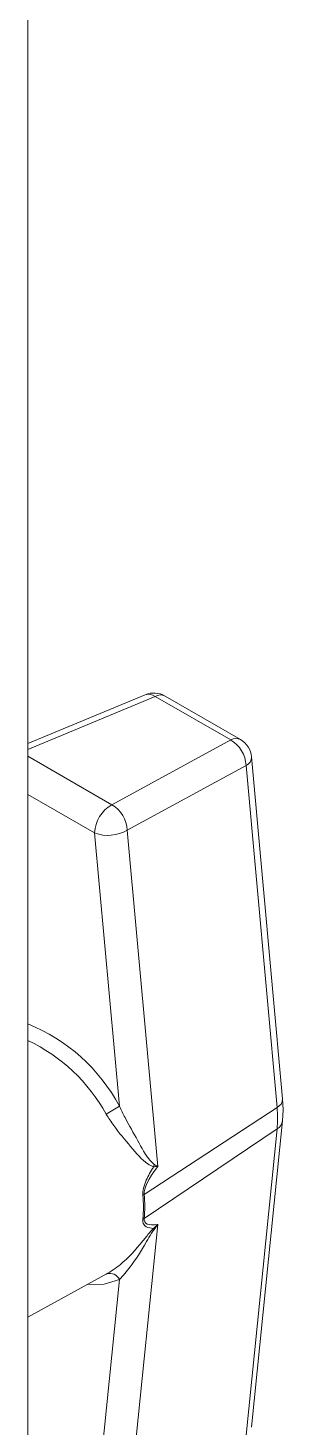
# Model space of a CAD drawing. Extents: x 11 to 120, y 2 to 94.
# Drawn here: x 24.332 to 25.045, y 77.433 to 81.339 of the extents above; entities that cross this region are included whole.
import ezdxf

# ---------------------------------------------------------------- set-up
doc = ezdxf.new("R2010")
doc.units = 0
doc.header["$MEASUREMENT"] = 0
doc.linetypes.add('SLD-Solid', pattern=[0])
doc.layers.add('OBJECT', color=7, linetype='CONTINUOUS')

msp = doc.modelspace()

# ---------------------------------------------------------------- linework, layer by layer
at = {"layer": 'OBJECT', "color": 7, "linetype": 'SLD-Solid', "lineweight": 15}
for p, q in [((24.3324, 77.2393), (24.3324, 82.9713)), ((24.6603, 79.4777), (24.3324, 79.3413)), ((24.6882, 79.473), (24.3324, 79.325)), ((24.8989, 79.3514), (24.6882, 79.473)), ((24.9263, 79.3524), (24.7156, 79.4741)), ((24.5668, 79.1706), (24.8989, 79.3514)), ((24.3324, 79.3059), (24.5668, 79.1706)), ((25.0438, 78.3492), (24.9573, 79.3039)), ((24.942, 79.2804), (24.6099, 79.0996)), ((25.0285, 78.3256), (24.942, 79.2804)), ((24.5188, 79.092), (24.3324, 79.1996)), ((24.5879, 78.3291), (24.5188, 79.092)), ((24.6099, 79.0996), (24.6949, 78.161)), ((25.0285, 78.3256), (24.6573, 78.0829)), ((25.0285, 78.2655), (24.6573, 78.0157)), ((24.942, 77.4107), (25.0285, 78.2655)), ((24.9573, 77.4335), (25.0438, 78.2884)), ((24.6949, 77.9989), (24.6144, 77.2027)), ((24.3324, 77.7398), (24.556, 77.8626)), ((24.5243, 77.216), (24.5879, 77.8452))]:
    msp.add_line(p, q, dxfattribs=at)
at = {"layer": 'OBJECT', "color": 7, "linetype": 'SLD-Solid', "lineweight": 15, "flags": 128}
for points in [[(25.0438, 78.2884), (25.0453, 78.3189), (25.0438, 78.3492)], [(24.5879, 77.8452), (24.5453, 77.8318), (24.4987, 77.8311)]]:
    msp.add_lwpolyline(points, dxfattribs=at)
at = {"layer": 'OBJECT', "color": 7, "linetype": 'SLD-Solid', "lineweight": 15}
for centre, radius, start, end in [((24.6843, 79.42), 0.0625, 60.0027, 112.5861), ((24.6699, 79.4491), 0.0301, 52.584, 108.489), ((24.7029, 79.4479), 0.0291, 64.1059, 120.3461), ((24.9136, 79.3263), 0.0291, 64.1059, 120.3461), ((24.8554, 79.2764), 0.0866, 2.6048, 59.8612), ((24.8951, 79.2983), 0.0625, 5.1771, 60.0027), ((24.9313, 79.3041), 0.0261, 294.3163, 359.5636), ((24.6133, 79.0882), 0.0946, 119.4204, 177.6914), ((24.5233, 79.0957), 0.0866, 2.6048, 59.8612), ((24.5564, 79.1909), 0.1058, 249.1525, 300.363), ((24.1453, 78.0935), 0.5014, 28.023, 68.09), ((24.1245, 78.0719), 0.487, 28.8232, 64.7268), ((25.0178, 78.3494), 0.0261, 294.3163, 359.5636), ((24.0998, 79.0878), 0.9022, 300.0189, 302.7572), ((24.7142, 78.2956), 0.3157, 354.5388, 5.4612), ((25.0125, 78.2928), 0.0316, 300.4341, 351.974), ((24.7271, 78.1504), 0.0446, 159.6031, 167.7267), ((24.6225, 78.1363), 0.0637, 299.191, 303.1346), ((24.3021, 78.047), 0.353, 354.5388, 5.4612), ((24.306, 78.0493), 0.3529, 354.5388, 5.4612), ((24.6286, 78.0585), 0.0515, 299.0017, 303.8939), ((24.7159, 78.0077), 0.038, 211.2802, 216.1184), ((24.5617, 77.8336), 0.0287, 23.8896, 108.1527)]:
    msp.add_arc(centre, radius, start, end, dxfattribs=at)
for centre, major_axis, ratio, start_param, end_param in [((28.5754, 80.6453), (3.9146, 2.5729), 0.06531, 2.959776, 3.106678), ((28.5754, 80.6528), (3.9159, 2.6477), 0.050524, 3.099459, 3.24636)]:
    msp.add_ellipse(centre, major_axis=major_axis, ratio=ratio, start_param=start_param, end_param=end_param, dxfattribs=at)
for points, knots in [([(24.6835, 78.1599), (24.6781, 78.1624), (24.6547, 78.1731), (24.6206, 78.216), (24.5792, 78.2632), (24.558, 78.296), (24.5511, 78.3066)], [0, 0, 0, 0, 0.109036, 0.471893, 0.829047, 1, 1, 1, 1]), ([(24.5879, 78.3291), (24.5931, 78.3183), (24.6095, 78.2845), (24.64, 78.2337), (24.6634, 78.1866), (24.6814, 78.1696), (24.6852, 78.166)], [0, 0, 0, 0, 0.169973, 0.533452, 0.900124, 1, 1, 1, 1]), ([(24.6536, 78.0806), (24.6536, 78.0851), (24.6536, 78.097), (24.6626, 78.1238), (24.674, 78.1449), (24.6824, 78.1582), (24.6835, 78.1599)], [0, 0, 0, 0, 0.169267, 0.444069, 0.927204, 1, 1, 1, 1]), ([(24.6949, 78.161), (24.6949, 78.161), (24.6913, 78.1605), (24.6873, 78.1602), (24.6835, 78.1599)], [0, 0, 0, 0, 0.023755, 1, 1, 1, 1]), ([(24.6852, 78.166), (24.6885, 78.1643), (24.6919, 78.1627), (24.6949, 78.1611), (24.6949, 78.161)], [0, 0, 0, 0, 0.976346, 1, 1, 1, 1]), ([(24.6835, 77.988), (24.6761, 77.9885), (24.6649, 77.9893), (24.6565, 77.9972), (24.6535, 78.0048), (24.6535, 78.0098), (24.6536, 78.0134)], [0, 0, 0, 0, 0.495881, 0.76116, 0.830865, 1, 1, 1, 1]), ([(24.6835, 77.988), (24.6873, 77.9914), (24.6913, 77.9949), (24.6949, 77.9988), (24.6949, 77.9989)], [0, 0, 0, 0, 0.976245, 1, 1, 1, 1]), ([(24.6949, 77.9989), (24.6949, 77.9987), (24.6919, 77.994), (24.6885, 77.9896), (24.6852, 77.9853)], [0, 0, 0, 0, 0.023654, 1, 1, 1, 1]), ([(24.5511, 77.86), (24.5643, 77.8682), (24.597, 77.8886), (24.6395, 77.9346), (24.6689, 77.9726), (24.6798, 77.9841), (24.6835, 77.988)], [0, 0, 0, 0, 0.316207, 0.785839, 0.927566, 1, 1, 1, 1]), ([(24.6852, 77.9853), (24.6826, 77.9816), (24.6744, 77.97), (24.6535, 77.9319), (24.6229, 77.884), (24.5979, 77.8563), (24.5879, 77.8452)], [0, 0, 0, 0, 0.064646, 0.203963, 0.682761, 1, 1, 1, 1])]:
    msp.add_open_spline(points, degree=3, knots=knots, dxfattribs=at)

doc.saveas('drawing.dxf')
